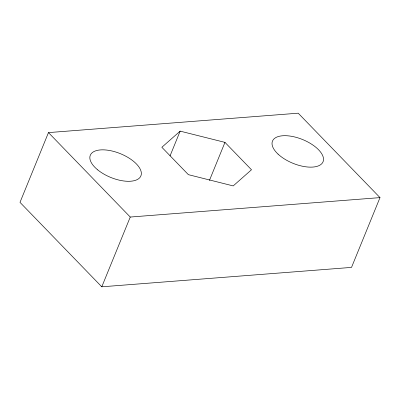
<?xml version="1.0" encoding="UTF-8"?>
<svg xmlns="http://www.w3.org/2000/svg" width="400" height="400" viewBox="0 0 400 400"><rect width="100%" height="100%" fill="white"/><g stroke="black" fill="none" stroke-linecap="round" stroke-linejoin="round"><path stroke-width="0.6" d="M48.47 132.6L20 202.36L101.785 286.805L351.52 267.4L380 197.615L298.205 113.195L48.47 132.6L130.255 217.045L380 197.615M101.785 286.805L130.255 217.045M170.035 155.925L180.15 131.135L224.965 142.375L251.49 169.765L233.2 185.91L188.385 174.665L161.86 147.28L180.15 131.135M209.44 180.425L224.965 142.375M278.055 154.115A27.32 12.825 22.2 0 0 321.98 163.49A27.32 12.825 22.2 0 0 293.29 136.645A27.32 12.825 22.2 0 0 278.055 154.115M97.75 169.905A27.32 12.825 22.2 0 0 140.6 176.5A27.32 12.825 22.2 0 0 108.44 150.305A27.32 12.825 22.2 0 0 97.75 169.905"/></g></svg>
